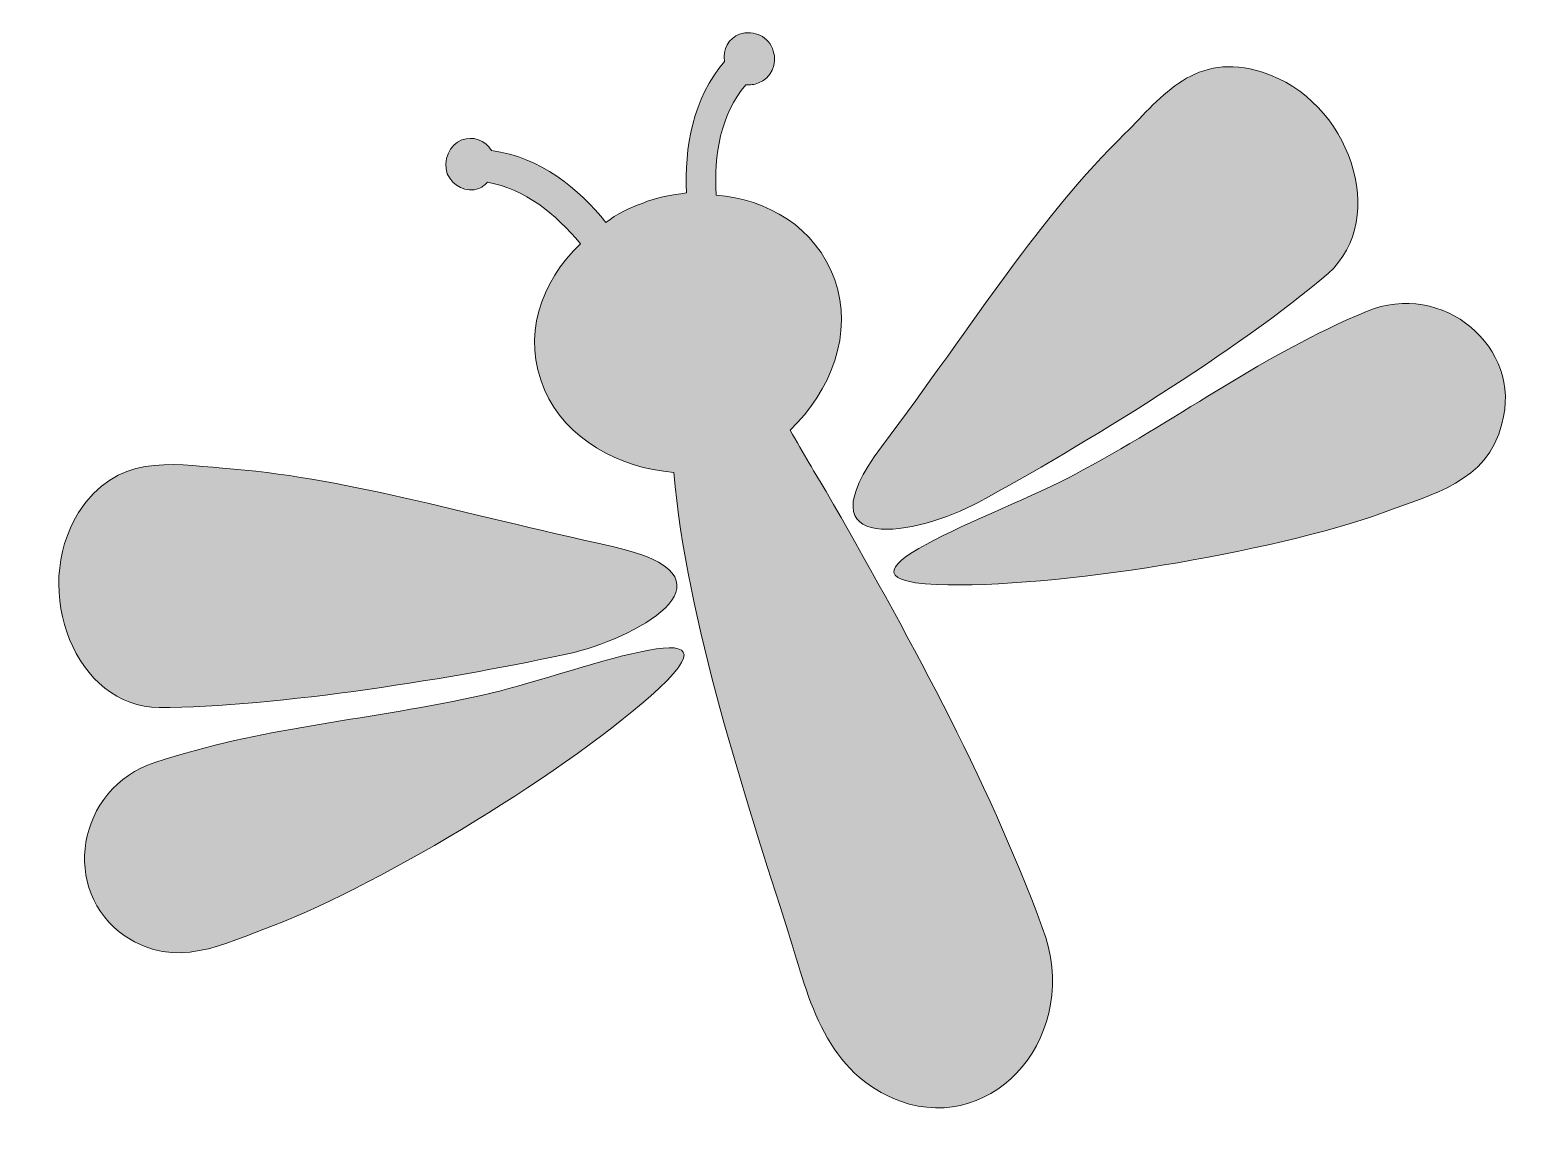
# Model space of a CAD drawing. Header units: inches. Extents: x 0.57 to 5.45, y 0.88 to 5.12.
# Drawn here: x 0.701 to 1.681, y 3.083 to 3.808 of the extents above; entities that cross this region are included whole.
import ezdxf

# ---------------------------------------------------------------- set-up
doc = ezdxf.new("R2010")
doc.units = ezdxf.units.IN
doc.header["$MEASUREMENT"] = 0
doc.layers.add('Calque 1', color=7, linetype='Continuous')

# ---------------------------------------------------------------- blocks, each defined once
blk = doc.blocks.new('block 4')
at = {"layer": 'Calque 1', "true_color": 0x2bb673}
h = blk.add_hatch(color=115, dxfattribs=at)
h.dxf.hatch_style = 2
edge = h.paths.add_edge_path()
edge.add_spline(control_points=[(1.55278, 3.64861), (1.59306, 3.68472), (1.56667, 3.7625), (1.50972, 3.78056), (1.46528, 3.79444), (1.44444, 3.76528), (1.41944, 3.74028), (1.36389, 3.68611), (1.32222, 3.61806), (1.25972, 3.53472), (1.20556, 3.4625), (1.28333, 3.47639), (1.32361, 3.49861), (1.39028, 3.53472), (1.49444, 3.59861), (1.55278, 3.64861)], knot_values=[0, 0, 0, 0, 1, 1, 1, 2, 2, 2, 3, 3, 3, 4, 4, 4, 5, 5, 5, 5], degree=3, periodic=1)
at = {"layer": 'Calque 1', "true_color": 0x8dc63f}
h = blk.add_hatch(color=73, dxfattribs=at)
h.dxf.hatch_style = 2
edge = h.paths.add_edge_path()
edge.add_spline(control_points=[(1.57778, 3.62361), (1.62778, 3.64444), (1.68056, 3.6), (1.66667, 3.55), (1.65694, 3.51111), (1.62083, 3.50417), (1.58889, 3.49167), (1.51528, 3.46528), (1.37361, 3.44167), (1.29583, 3.44444), (1.20972, 3.44861), (1.34583, 3.49306), (1.39167, 3.51944), (1.46111, 3.55694), (1.50833, 3.59444), (1.57778, 3.62361)], knot_values=[0, 0, 0, 0, 1, 1, 1, 2, 2, 2, 3, 3, 3, 4, 4, 4, 5, 5, 5, 5], degree=3, periodic=1)
at = {"layer": 'Calque 1', "true_color": 0x2bb673}
h = blk.add_hatch(color=115, dxfattribs=at)
h.dxf.hatch_style = 2
edge = h.paths.add_edge_path()
edge.add_spline(control_points=[(0.78611, 3.36389), (0.73194, 3.36389), (0.70139, 3.44028), (0.73333, 3.49167), (0.75833, 3.53056), (0.79306, 3.52361), (0.82778, 3.52083), (0.90556, 3.51528), (0.98194, 3.49167), (1.08333, 3.46944), (1.17083, 3.45), (1.10278, 3.41111), (1.05833, 3.4), (0.98333, 3.38333), (0.8625, 3.36389), (0.78611, 3.36389)], knot_values=[0, 0, 0, 0, 1, 1, 1, 2, 2, 2, 3, 3, 3, 4, 4, 4, 5, 5, 5, 5], degree=3, periodic=1)
at = {"layer": 'Calque 1', "true_color": 0x8dc63f}
h = blk.add_hatch(color=73, dxfattribs=at)
h.dxf.hatch_style = 2
edge = h.paths.add_edge_path()
edge.add_spline(control_points=[(0.78333, 3.32778), (0.73194, 3.31111), (0.72083, 3.24306), (0.76389, 3.21389), (0.79722, 3.19167), (0.82778, 3.20833), (0.86111, 3.22083), (0.93333, 3.24861), (1.05694, 3.32361), (1.11389, 3.37639), (1.17639, 3.43472), (1.04444, 3.38056), (0.99306, 3.37083), (0.91528, 3.35417), (0.85556, 3.35139), (0.78333, 3.32778)], knot_values=[0, 0, 0, 0, 1, 1, 1, 2, 2, 2, 3, 3, 3, 4, 4, 4, 5, 5, 5, 5], degree=3, periodic=1)
at = {"layer": 'Calque 1', "lineweight": 0}
for points in [[(1.55278, 3.64861), (1.59306, 3.68472), (1.56667, 3.7625), (1.50972, 3.78056), (1.46528, 3.79444), (1.44444, 3.76528), (1.41944, 3.74028), (1.36389, 3.68611), (1.32222, 3.61806), (1.25972, 3.53472), (1.20556, 3.4625), (1.28333, 3.47639), (1.32361, 3.49861), (1.39028, 3.53472), (1.49444, 3.59861), (1.55278, 3.64861)], [(1.57778, 3.62361), (1.62778, 3.64444), (1.68056, 3.6), (1.66667, 3.55), (1.65694, 3.51111), (1.62083, 3.50417), (1.58889, 3.49167), (1.51528, 3.46528), (1.37361, 3.44167), (1.29583, 3.44444), (1.20972, 3.44861), (1.34583, 3.49306), (1.39167, 3.51944), (1.46111, 3.55694), (1.50833, 3.59444), (1.57778, 3.62361)], [(0.78611, 3.36389), (0.73194, 3.36389), (0.70139, 3.44028), (0.73333, 3.49167), (0.75833, 3.53056), (0.79306, 3.52361), (0.82778, 3.52083), (0.90556, 3.51528), (0.98194, 3.49167), (1.08333, 3.46944), (1.17083, 3.45), (1.10278, 3.41111), (1.05833, 3.4), (0.98333, 3.38333), (0.8625, 3.36389), (0.78611, 3.36389)], [(0.78333, 3.32778), (0.73194, 3.31111), (0.72083, 3.24306), (0.76389, 3.21389), (0.79722, 3.19167), (0.82778, 3.20833), (0.86111, 3.22083), (0.93333, 3.24861), (1.05694, 3.32361), (1.11389, 3.37639), (1.17639, 3.43472), (1.04444, 3.38056), (0.99306, 3.37083), (0.91528, 3.35417), (0.85556, 3.35139), (0.78333, 3.32778)]]:
    blk.add_open_spline(points, degree=3, knots=[0, 0, 0, 0, 1, 1, 1, 2, 2, 2, 3, 3, 3, 4, 4, 4, 5, 5, 5, 5], dxfattribs=at)
blk = doc.blocks.new('block 3')
at = {"layer": 'Calque 1', "true_color": 0xffffff}
h = blk.add_hatch(color=7, dxfattribs=at)
h.dxf.hatch_style = 2
edge = h.paths.add_edge_path()
edge.add_spline(control_points=[(1.17083, 3.77222), (1.17361, 3.77222), (1.17639, 3.77222), (1.17917, 3.77361), (1.1875, 3.77639), (1.19167, 3.78611), (1.18889, 3.79444), (1.18611, 3.80417), (1.17639, 3.80833), (1.16667, 3.80556), (1.15972, 3.80278), (1.15556, 3.79583), (1.15694, 3.7875), (1.13611, 3.76389), (1.13056, 3.73056), (1.13194, 3.70139), (1.12222, 3.7), (1.1125, 3.69861), (1.10278, 3.69444), (1.09444, 3.69167), (1.08611, 3.6875), (1.07917, 3.68194), (1.06111, 3.70417), (1.03611, 3.725), (1.00417, 3.72917), (1, 3.73611), (0.99167, 3.73889), (0.98472, 3.73611), (0.97639, 3.73333), (0.97222, 3.72222), (0.975, 3.71389), (0.97917, 3.70556), (0.9875, 3.70139), (0.99583, 3.70417), (0.99861, 3.70556), (1, 3.70694), (1.00139, 3.70833), (1.02639, 3.70417), (1.04583, 3.6875), (1.0625, 3.66806), (1.03611, 3.64306), (1.02361, 3.60694), (1.03889, 3.57222), (1.05278, 3.54028), (1.0875, 3.52083), (1.12361, 3.51806), (1.13194, 3.42083), (1.17083, 3.30417), (1.19861, 3.21667), (1.2125, 3.17083), (1.22361, 3.12361), (1.27222, 3.10556), (1.33472, 3.08333), (1.39167, 3.15), (1.36528, 3.21944), (1.32917, 3.31806), (1.275, 3.41528), (1.22361, 3.50556), (1.21667, 3.51667), (1.20833, 3.53056), (1.2, 3.54583), (1.22639, 3.57083), (1.24167, 3.60972), (1.22917, 3.64444), (1.21667, 3.67917), (1.18472, 3.69722), (1.15139, 3.7), (1.15, 3.72639), (1.15417, 3.75278), (1.17083, 3.77222)], knot_values=[0, 0, 0, 0, 1, 1, 1, 2, 2, 2, 3, 3, 3, 4, 4, 4, 5, 5, 5, 6, 6, 6, 7, 7, 7, 8, 8, 8, 9, 9, 9, 10, 10, 10, 11, 11, 11, 12, 12, 12, 13, 13, 13, 14, 14, 14, 15, 15, 15, 16, 16, 16, 17, 17, 17, 18, 18, 18, 19, 19, 19, 20, 20, 20, 21, 21, 21, 22, 22, 22, 23, 23, 23, 23], degree=3, periodic=1)
at = {"layer": 'Calque 1', "lineweight": 0}
blk.add_open_spline([(1.17083, 3.77222), (1.17361, 3.77222), (1.17639, 3.77222), (1.17917, 3.77361), (1.1875, 3.77639), (1.19167, 3.78611), (1.18889, 3.79444), (1.18611, 3.80417), (1.17639, 3.80833), (1.16667, 3.80556), (1.15972, 3.80278), (1.15556, 3.79583), (1.15694, 3.7875), (1.13611, 3.76389), (1.13056, 3.73056), (1.13194, 3.70139), (1.12222, 3.7), (1.1125, 3.69861), (1.10278, 3.69444), (1.09444, 3.69167), (1.08611, 3.6875), (1.07917, 3.68194), (1.06111, 3.70417), (1.03611, 3.725), (1.00417, 3.72917), (1, 3.73611), (0.99167, 3.73889), (0.98472, 3.73611), (0.97639, 3.73333), (0.97222, 3.72222), (0.975, 3.71389), (0.97917, 3.70556), (0.9875, 3.70139), (0.99583, 3.70417), (0.99861, 3.70556), (1, 3.70694), (1.00139, 3.70833), (1.02639, 3.70417), (1.04583, 3.6875), (1.0625, 3.66806), (1.03611, 3.64306), (1.02361, 3.60694), (1.03889, 3.57222), (1.05278, 3.54028), (1.0875, 3.52083), (1.12361, 3.51806), (1.13194, 3.42083), (1.17083, 3.30417), (1.19861, 3.21667), (1.2125, 3.17083), (1.22361, 3.12361), (1.27222, 3.10556), (1.33472, 3.08333), (1.39167, 3.15), (1.36528, 3.21944), (1.32917, 3.31806), (1.275, 3.41528), (1.22361, 3.50556), (1.21667, 3.51667), (1.20833, 3.53056), (1.2, 3.54583), (1.22639, 3.57083), (1.24167, 3.60972), (1.22917, 3.64444), (1.21667, 3.67917), (1.18472, 3.69722), (1.15139, 3.7), (1.15, 3.72639), (1.15417, 3.75278), (1.17083, 3.77222)], degree=3, knots=[0, 0, 0, 0, 1, 1, 1, 2, 2, 2, 3, 3, 3, 4, 4, 4, 5, 5, 5, 6, 6, 6, 7, 7, 7, 8, 8, 8, 9, 9, 9, 10, 10, 10, 11, 11, 11, 12, 12, 12, 13, 13, 13, 14, 14, 14, 15, 15, 15, 16, 16, 16, 17, 17, 17, 18, 18, 18, 19, 19, 19, 20, 20, 20, 21, 21, 21, 22, 22, 22, 23, 23, 23, 23], dxfattribs=at)
at = {"layer": 'Calque 1'}
blk.add_blockref('block 4', (0, 0), dxfattribs=at)
blk = doc.blocks.new('block 2')
at = {"layer": 'Calque 1'}
blk.add_blockref('block 3', (0, 0), dxfattribs=at)

msp = doc.modelspace()

# ---------------------------------------------------------------- block references
at = {"layer": 'Calque 1'}
msp.add_blockref('block 2', (0, 0), dxfattribs=at)

doc.saveas('drawing.dxf')
